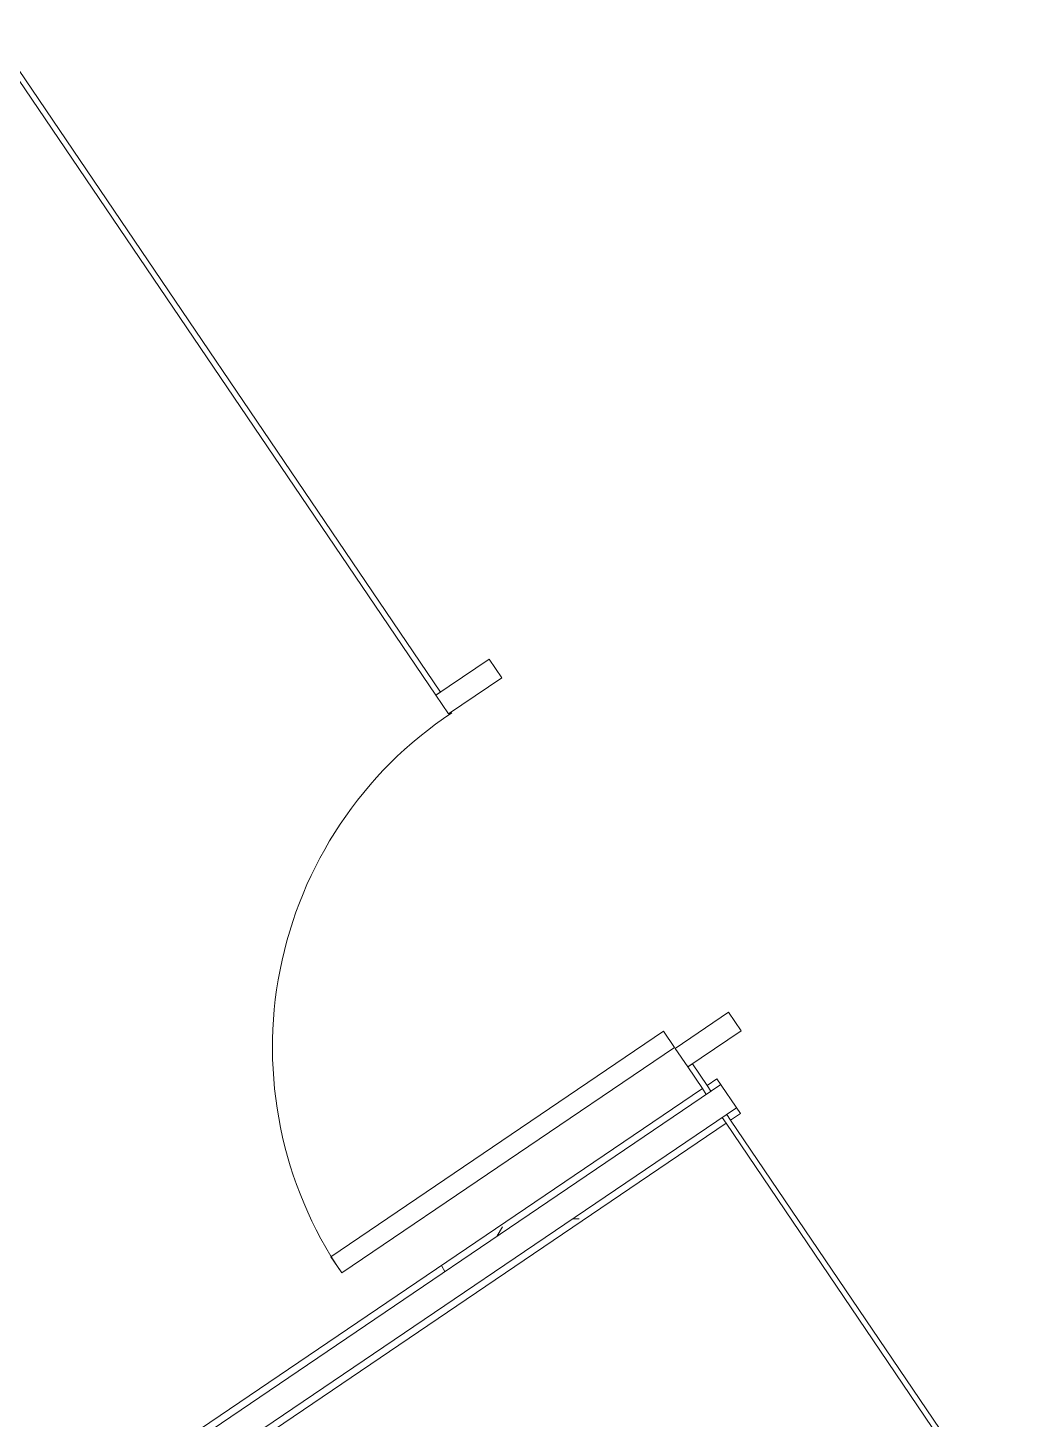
# Model space of a CAD drawing. Header units: inches. Extents: x -13 to 4331, y -638 to 2885.
# Drawn here: x 2786.1 to 2875.8, y 1065 to 1189 of the extents above; entities that cross this region are included whole.
import ezdxf

# ---------------------------------------------------------------- set-up
doc = ezdxf.new("R2010")
doc.units = ezdxf.units.IN
doc.header["$MEASUREMENT"] = 0
for name, color, linetype, lineweight in [('A-DOOR', 31, 'Continuous', 13), ('A-DOOR-FRAM', 31, 'Continuous', 20), ('A-WALL', 113, 'Continuous', 9), ('A-WALL-PATT', 111, 'Continuous', 13), ('I-WALL', 2, 'Continuous', 13)]:
    doc.layers.add(name, color=color, linetype=linetype, lineweight=lineweight)
pattern_1 = [(0, (0, 0), (30.72, 7.68), [1.267, -21.773, 1.267, -21.773, -122.88]), (0, (0, 0), (30.72, 7.68), [-46.08, 1.267, -44.813, 1.267, -21.773, -53.76]), (0, (0, 0), (30.72, 7.68), [-115.2, 1.267, -14.093, 1.267, -37.133]), (120, (11.52, 3.84), (-22.011075, 22.7643), [1.267, -21.773, 1.267, -21.773, -122.88]), (120, (11.52, 3.84), (-22.011075, 22.7643), [-46.08, 1.267, -44.813, 1.267, -21.773, -53.76]), (120, (11.52, 3.84), (-22.011075, 22.7643), [-115.2, 1.267, -14.093, 1.267, -37.133]), (240, (15.36, 19.2), (-8.708925, -30.4443), [1.267, -21.773, 1.267, -21.773, -122.88]), (240, (15.36, 19.2), (-8.708925, -30.4443), [-46.08, 1.267, -44.813, 1.267, -21.773, -53.76]), (240, (15.36, 19.2), (-8.708925, -30.4443), [-115.2, 1.267, -14.093, 1.267, -37.133])]

# ---------------------------------------------------------------- blocks, each defined once
blk = doc.blocks.new('Single Flush - OTJ_SOLIDFLUSH_ALUM-5660138-FIRST FLOOR POWER _ SIGNAL')
at = {"layer": 'A-DOOR', "lineweight": 20}
for p, q in [((16.15625, -0.25), (17.90625, -0.25)), ((16.15625, -36.0625), (16.15625, -0.25)), ((17.90625, -0.25), (17.90625, -36.0625)), ((17.90625, -36.0625), (16.15625, -36.0625))]:
    blk.add_line(p, q, dxfattribs=at)
at = {"layer": 'A-DOOR', "lineweight": 9}
blk.add_arc((17.90625, -0.25), 35.8125, 179.5, 270, dxfattribs=at)
at = {"layer": 'A-DOOR-FRAM'}
for p, q in [((-20, 5.5), (-20, -0.25)), ((-20, 5.5), (-18, 5.5)), ((-18, 5.5), (-18, -0.25)), ((18.000004, 5.5), (18.000004, -0.25)), ((18.000004, 5.5), (20.000004, 5.5)), ((20.000004, 5.5), (20.000004, -0.25)), ((-20, -0.25), (-18, -0.25)), ((18.000004, -0.25), (20.000004, -0.25))]:
    blk.add_line(p, q, dxfattribs=at)

msp = doc.modelspace()

# ---------------------------------------------------------------- hatches: boundary and pattern name
at = {"layer": 'A-WALL-PATT', "lineweight": 9}
h = msp.add_hatch(dxfattribs=at)
h.set_pattern_fill('FP_13', color=256, style=0, pattern_type=2)
h.set_pattern_definition(pattern_1)
h.paths.add_polyline_path([(2703.67, 997.17), (2846.52, 1093.99), (2846.17, 1094.51), (2703.32, 997.68)], flags=0)
h.paths.add_polyline_path([(2846.94, 1094.27), (2847.81, 1094.86), (2847.45, 1095.38), (2846.59, 1094.79), (2846.78, 1094.51)], flags=0)
h = msp.add_hatch(dxfattribs=at)
h.set_pattern_fill('FP_13', color=256, style=0, pattern_type=2)
h.set_pattern_definition(pattern_1)
h.paths.add_polyline_path([(2705.42, 994.58), (2848.28, 1091.41), (2847.93, 1091.92), (2705.07, 995.1)], flags=0)
h.paths.add_polyline_path([(2848.69, 1091.69), (2849.56, 1092.28), (2849.21, 1092.79), (2848.34, 1092.21)], flags=0)

# ---------------------------------------------------------------- linework, layer by layer
at = {"layer": 'A-WALL', "lineweight": 13}
for p, q in [((2847.81, 1094.86), (2703.15, 996.81)), ((2846.59, 1094.79), (2846.94, 1094.27)), ((2846.17, 1094.51), (2846.52, 1093.99)), ((2849.21, 1092.79), (2704.56, 994.75)), ((2848.34, 1092.21), (2848.69, 1091.69)), ((2847.93, 1091.92), (2848.28, 1091.41))]:
    msp.add_line(p, q, dxfattribs=at)
at = {"layer": 'I-WALL'}
for p, q in [((2822.84, 1129.83), (2782.72, 1189.02)), ((2782.31, 1188.74), (2822.43, 1129.55)), ((2822.43, 1129.55), (2822.84, 1129.83)), ((2845.28, 1096.72), (2844.87, 1096.44)), ((2844.87, 1096.44), (2846.17, 1094.51)), ((2846.59, 1094.79), (2845.28, 1096.72)), ((2847.45, 1095.38), (2846.59, 1094.79)), ((2849.56, 1092.28), (2847.45, 1095.38)), ((2846.17, 1094.51), (2703.32, 997.68)), ((2848.69, 1091.69), (2849.56, 1092.28)), ((2705.42, 994.58), (2848.28, 1091.41)), ((2848.28, 1091.41), (2917.98, 988.58)), ((2917.48, 990.21), (2848.69, 1091.69))]:
    msp.add_line(p, q, dxfattribs=at)

# ---------------------------------------------------------------- block references
at = {"layer": 'A-DOOR', "rotation": 304.1299999999999}
msp.add_blockref('Single Flush - OTJ_SOLIDFLUSH_ALUM-5660138-FIRST FLOOR POWER _ SIGNAL', (2833.85, 1113.13), dxfattribs=at)

doc.saveas('drawing.dxf')
